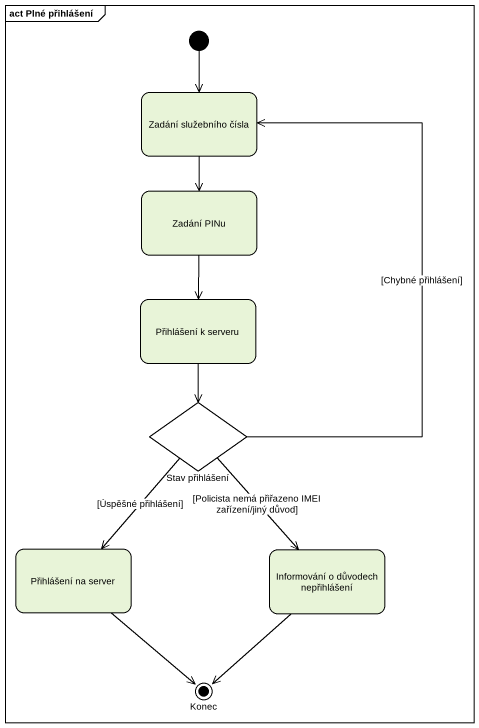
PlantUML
@startuml
mainframe act Plné přihlášení
hide empty description
state "Zadání služebního čísla" as Zadání_služebního_čísla
state "Zadání PINu" as Zadání_PINu
state "Přihlášení k serveru" as Přihlášení_k_serveru
state "Stav přihlášení" as Stav_přihlášení <<choice>>
state "Přihlášení na server" as Přihlášení_na_server
state "Informování o důvodech nepřihlášení" as Informování_o_důvodech
state Konec <<end>>
[*] --> Zadání_služebního_čísla
Zadání_služebního_čísla --> Zadání_PINu
Zadání_PINu --> Přihlášení_k_serveru
Přihlášení_k_serveru --> Stav_přihlášení
Stav_přihlášení -up-> Zadání_služebního_čísla : [Chybné přihlášení]
Stav_přihlášení --> Přihlášení_na_server : [Úspěšné přihlášení]
Stav_přihlášení --> Informování_o_důvodech : [Policista nemá přiřazeno IMEI zařízení/jiný důvod]
Přihlášení_na_server --> Konec
Informování_o_důvodech --> Konec
@enduml
